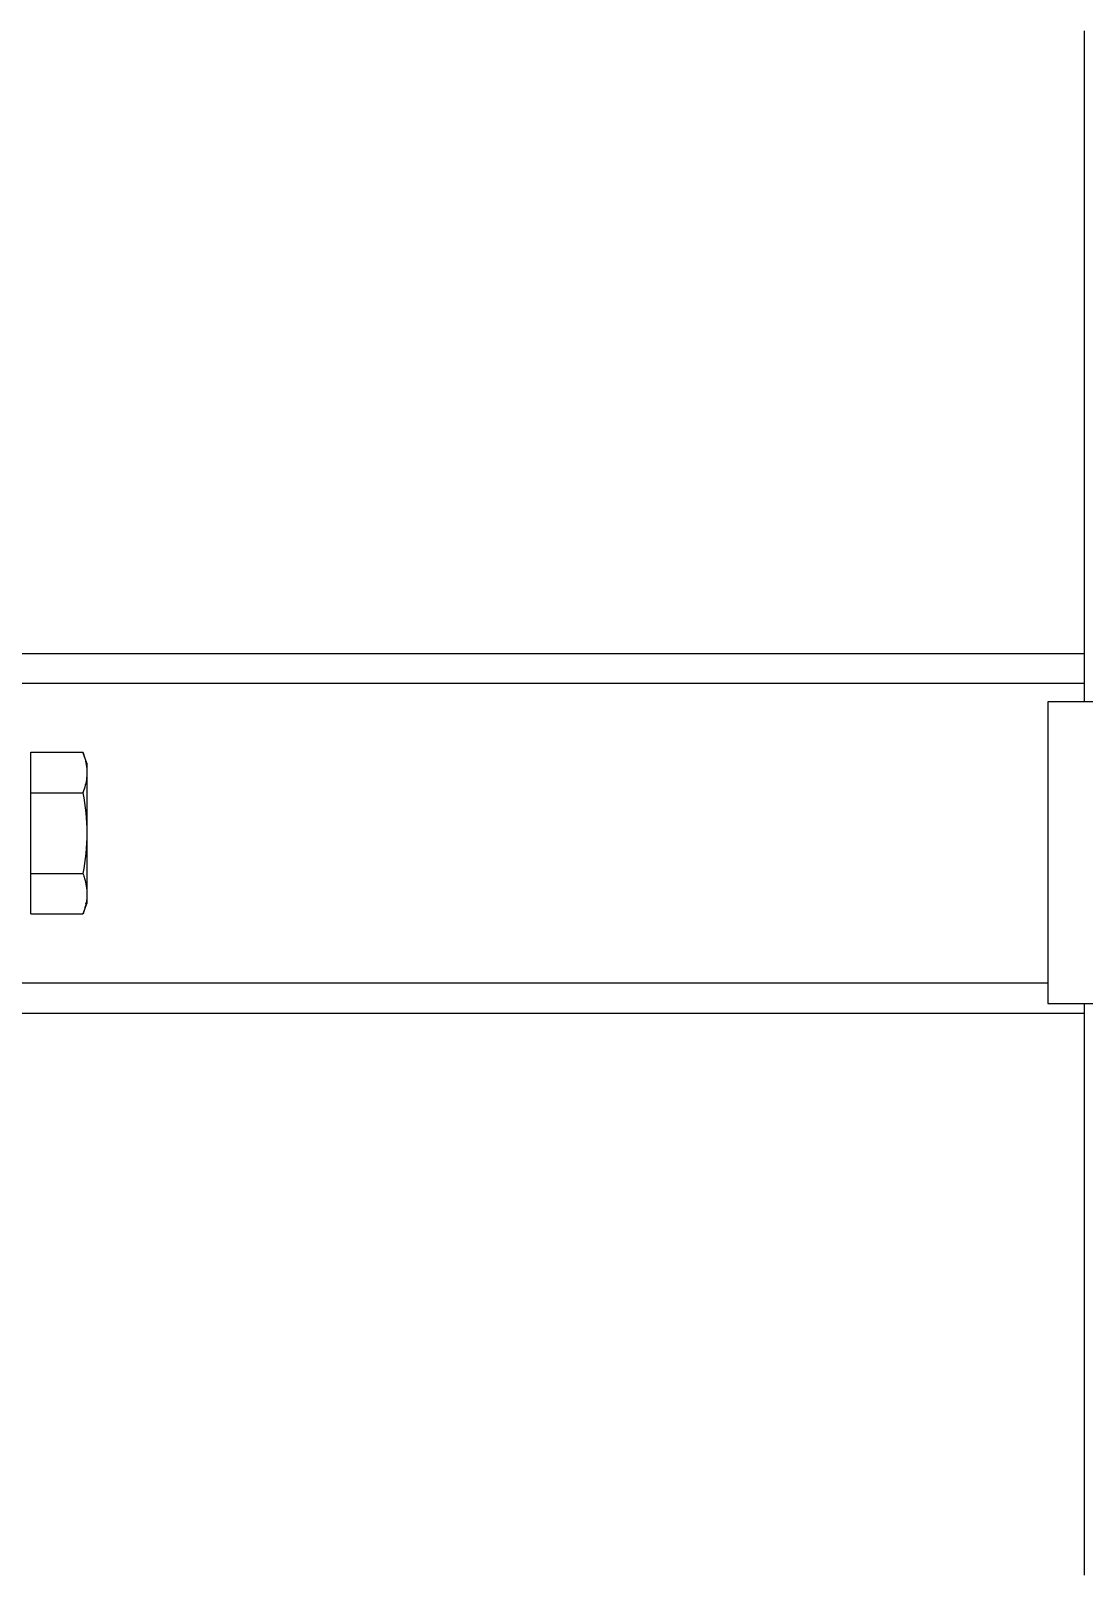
# Model space of a CAD drawing. Extents: x 4995099 to 5303443, y 4627657 to 4889583.
# Drawn here: x 5062436 to 5063666, y 4727971 to 4729775 of the extents above; entities that cross this region are included whole.
import ezdxf

# ---------------------------------------------------------------- set-up
doc = ezdxf.new("R2010")
doc.units = 0
doc.header["$LTSCALE"] = 1000
doc.header["$MEASUREMENT"] = 0
doc.layers.get('0').update_dxf_attribs({"color": 4, "linetype": 'CONTINUOUS'})

msp = doc.modelspace()

# ---------------------------------------------------------------- linework, layer by layer
at = {"linetype": 'Continuous'}
for p, q in [((5063666.3, 4729775), (5063666.3, 4728990.8)), ((5064055.2, 4728990.8), (5063624.1, 4728990.8)), ((5063624.1, 4728990.8), (5063624.1, 4728638.4)), ((5063624.1, 4728638.4), (5064055.2, 4728638.4)), ((5063666.3, 4728638.4), (5063666.3, 4727970.5))]:
    msp.add_line(p, q, dxfattribs=at)
for p, q in [((5063666.3, 4729047.1), (5061858.5, 4729047.1)), ((5063666.3, 4729012.5), (5062236.2, 4729012.5)), ((5062436, 4728932), (5062496.8, 4728932)), ((5062436, 4728743.1), (5062436, 4728932)), ((5062501.4, 4728919.3), (5062496.8, 4728932)), ((5062501.4, 4728919.3), (5062501.4, 4728755.8)), ((5062436, 4728884.8), (5062496.8, 4728884.8)), ((5062436, 4728790.4), (5062496.8, 4728790.4)), ((5062436, 4728743.1), (5062496.8, 4728743.1)), ((5062501.4, 4728755.8), (5062496.8, 4728743.1)), ((5063624.1, 4728662.4), (5062236.2, 4728662.4)), ((5063666.3, 4728626.9), (5061869.1, 4728626.6))]:
    msp.add_line(p, q)
msp.add_arc((5062435.4, 4728768), 66.1, 348.6931, 349.4725)
for points, knots in [([(5062496.8, 4728932), (5062497.5, 4728930.1), (5062500.1, 4728922.4), (5062501.4, 4728914.4), (5062501.4, 4728908.4)], [0, 0, 0, 0, 0.255696, 1, 1, 1, 1]), ([(5062501.4, 4728908.4), (5062501.4, 4728906.4), (5062501, 4728898.4), (5062498.9, 4728890.5), (5062496.8, 4728884.8)], [0, 0, 0, 0, 0.246324, 1, 1, 1, 1]), ([(5062496.8, 4728790.4), (5062497.5, 4728788.4), (5062500.1, 4728780.8), (5062501.4, 4728772.7), (5062501.4, 4728766.7)], [0, 0, 0, 0, 0.255696, 1, 1, 1, 1]), ([(5062500.2, 4728755.1), (5062499.6, 4728752), (5062498.5, 4728748), (5062497.2, 4728744.1), (5062496.8, 4728743.1)], [0, 0, 0, 0, 0.746895, 1, 1, 1, 1])]:
    msp.add_open_spline(points, degree=3, knots=knots)
for points in [[(5062496.8, 4728884.8), (5062499.7, 4728869.2), (5062501.4, 4728853.4), (5062501.4, 4728837.6)], [(5062501.4, 4728837.6), (5062501.4, 4728821.8), (5062499.7, 4728805.9), (5062496.8, 4728790.4)], [(5062501.4, 4728766.7), (5062501.4, 4728763.1), (5062501.1, 4728759.5), (5062500.4, 4728756)]]:
    msp.add_open_spline(points, degree=3)

doc.saveas('drawing.dxf')
